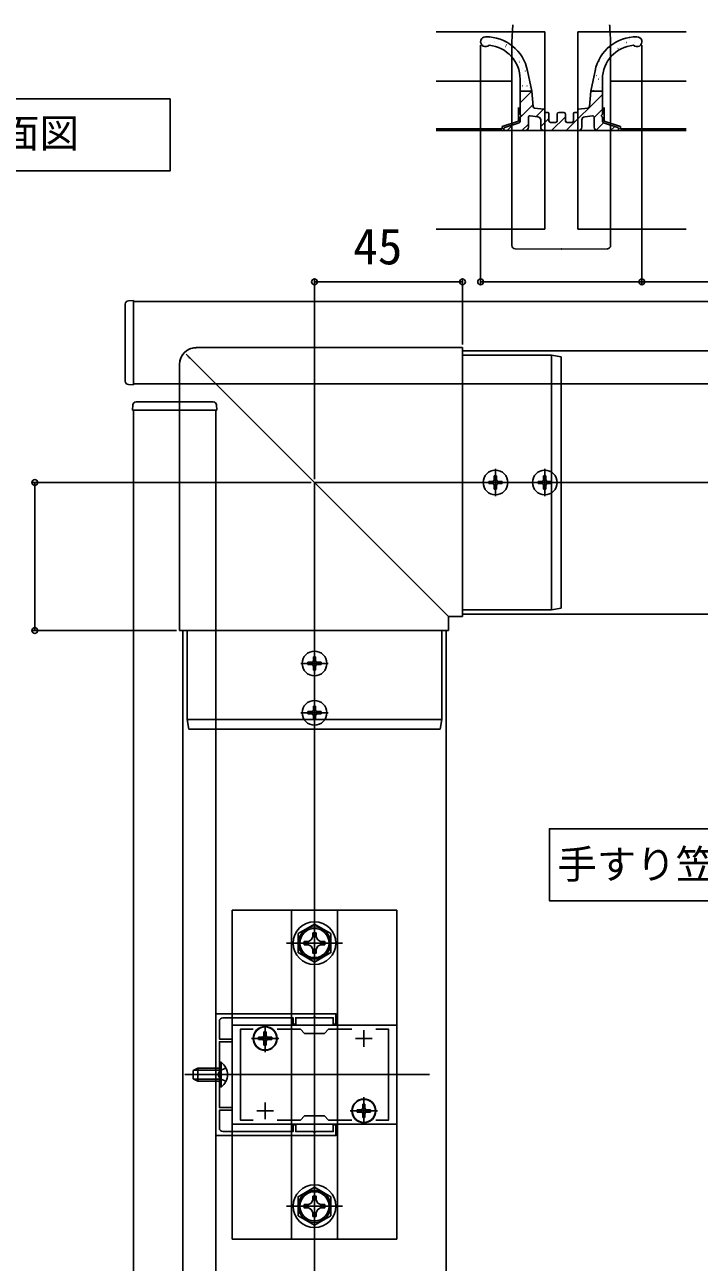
# Model space of a CAD drawing. Units: millimetres, scale not verified. Extents: x -875 to 875, y -1300 to 1292.
# Drawn here: x -36.1 to 168.9, y 295.7 to 671.9 of the extents above; entities that cross this region are included whole.
import ezdxf
from ezdxf.enums import TextEntityAlignment as Align

# ---------------------------------------------------------------- set-up
doc = ezdxf.new("R2010")
doc.units = ezdxf.units.MM
doc.header["$LTSCALE"] = 8
for name, color, linetype in [('0-1_USER1', 3, 'Continuous'), ('0-2_YKK_11', 7, 'Continuous'), ('0-3_YKK_12', 2, 'Continuous'), ('0-4_YKK_13', 4, 'Continuous'), ('0-5_YKK_D', 6, 'Continuous'), ('0-7_YSS_K', 3, 'Continuous')]:
    doc.layers.add(name, color=color, linetype=linetype)
doc.styles.add('ＭＳ ゴシック', font='')
doc.styles.get('ＭＳ ゴシック').set_extended_font_data('MS Gothic')

msp = doc.modelspace()

# ---------------------------------------------------------------- linework, layer by layer
at = {"layer": '0-1_USER1'}
for points in [[(-81.936, 635.368), (-81.936, 649.368), (8.114, 649.368), (8.114, 627.486), (-81.936, 627.486)], [(123.415, 413.502), (123.415, 427.502), (264.036, 427.502), (264.036, 405.62), (123.415, 405.62)]]:
    msp.add_lwpolyline(points, close=True, dxfattribs=at)
at = {"layer": '0-2_YKK_11'}
for p, q in [((37, 361.253), (37, 366.253)), ((67, 361.253), (67, 366.253)), ((34.5, 363.753), (39.5, 363.753)), ((64.5, 363.753), (69.5, 363.753)), ((37, 339.253), (37, 344.253)), ((67, 339.253), (67, 344.253)), ((34.5, 341.753), (39.5, 341.753)), ((64.5, 341.753), (69.5, 341.753))]:
    msp.add_line(p, q, dxfattribs=at)
for points in [[(22, 371.253), (22, 334.253), (58.5, 334.253), (58.5, 337.453), (57.7, 337.453), (57.7, 335.453), (52.458, 335.453), (52.275, 335.333), (51.725, 335.333), (51.542, 335.453), (46.3, 335.453), (46.3, 337.453), (45.5, 337.453), (45.5, 335.453), (24.1, 335.453)], [(24.1, 370.053), (45.5, 370.053), (45.5, 368.053), (46.3, 368.053), (46.3, 370.053), (51.542, 370.053), (51.725, 370.173), (52.275, 370.173), (52.458, 370.053), (57.7, 370.053), (57.7, 368.053), (58.5, 368.053), (58.5, 371.253), (22, 371.253)], [(23.1, 336.453), (23.1, 341.953), (27, 341.953), (27, 342.753), (23.1, 342.753), (23.1, 352.295), (22.98, 352.478), (22.98, 353.028), (23.1, 353.212), (23.1, 362.753), (27, 362.753), (27, 363.553), (23.1, 363.553), (23.1, 369.053)], [(33.367, 338.953), (29.5, 338.953), (29.5, 366.553), (33.367, 366.553)], [(40.633, 366.553), (47.7, 366.553), (49, 365.253), (55, 365.253), (56.3, 366.553), (63.367, 366.553)], [(70.633, 366.553), (74.5, 366.553), (74.5, 338.953), (70.633, 338.953)], [(63.367, 338.953), (56.3, 338.953), (55, 340.253), (49, 340.253), (47.7, 338.953), (40.633, 338.953)]]:
    msp.add_lwpolyline(points, dxfattribs=at)
msp.add_lwpolyline([(27, 337.753), (77, 337.753), (77, 367.753), (27, 367.753)], close=True, dxfattribs=at)
for centre, start, end in [((24.1, 369.053), 90.00001, 179.99999), ((24.1, 336.453), 180.00001, 269.99999)]:
    msp.add_arc(centre, 1, start, end, dxfattribs=at)
at = {"layer": '0-3_YKK_12'}
for p, q in [((112.911, 669.731), (89, 669.731)), ((112.911, 669.731), (122, 669.731)), ((122, 669.731), (122, 609.731)), ((132, 669.731), (132, 609.731)), ((141.089, 669.731), (132, 669.731)), ((165, 669.731), (141.089, 669.731)), ((89, 654.731), (112.116, 654.731)), ((141.884, 654.731), (165, 654.731)), ((89, 609.731), (112, 609.731)), ((112, 609.731), (122, 609.731)), ((142, 609.731), (132, 609.731)), ((142, 609.731), (165, 609.731)), ((97, 572.753), (97, 492.753)), ((12, 117.753), (12, 487.753)), ((12, 487.753), (92, 487.753)), ((92, 117.753), (92, 487.753)), ((87, 352.753), (17, 352.753))]:
    msp.add_line(p, q, dxfattribs=at)
for points in [[(-3, 587.753), (447, 587.753), (447, 574.748), (447, 562.753), (11.011, 562.753), (-3, 562.753)], [(22, 554.753), (11.011, 554.753), (-3, 554.753), (-3, 137.753), (12, 137.753), (22, 137.753)]]:
    msp.add_lwpolyline(points, close=True, dxfattribs=at)
for points in [[(97, 572.753), (437, 572.753), (449.5, 572.753)], [(97, 492.753), (437, 492.753), (449.5, 492.753)]]:
    msp.add_lwpolyline(points, dxfattribs=at)
at = {"layer": '0-4_YKK_13'}
for p, q in [((112.282, 671.566), (112.212, 670.423)), ((141.788, 670.423), (141.718, 671.566)), ((103.743, 666.531), (103.793, 666.531)), ((105.168, 667.906), (105.218, 667.906)), ((106.611, 666.883), (106.621, 666.886)), ((106.783, 666.531), (106.833, 666.531)), ((109.823, 666.531), (109.873, 666.531)), ((110.292, 665.765), (110.375, 665.821)), ((112.07, 668.101), (112, 666.954)), ((112, 651.96), (112, 666.954)), ((142, 666.954), (141.93, 668.101)), ((142, 651.96), (142, 666.954)), ((144.691, 666.162), (144.7, 666.166)), ((146.303, 666.531), (146.353, 666.531)), ((146.867, 666.467), (146.95, 666.522)), ((147.728, 667.906), (147.778, 667.906)), ((147.811, 667.267), (147.821, 667.271)), ((149.343, 666.531), (149.393, 666.531)), ((150.768, 667.906), (150.818, 667.906)), ((103.491, 665.778), (103.501, 665.781)), ((108.208, 664.916), (108.258, 664.916)), ((110.001, 665.242), (110.01, 665.245)), ((111.248, 664.916), (111.298, 664.916)), ((112.863, 663.541), (112.913, 663.541)), ((113.767, 663.734), (113.776, 663.738)), ((140.223, 663.541), (140.273, 663.541)), ((141.648, 664.916), (141.698, 664.916)), ((141.948, 665.191), (141.957, 665.194)), ((143.263, 663.541), (143.313, 663.541)), ((144.178, 664.687), (144.261, 664.742)), ((144.688, 664.916), (144.738, 664.916)), ((114.21, 660.523), (114.293, 660.578)), ((114.288, 661.926), (114.338, 661.926)), ((114.288, 658.936), (114.338, 658.936)), ((114.366, 661.106), (114.375, 661.109)), ((115.342, 658.61), (115.351, 658.614)), ((115.903, 660.551), (115.904, 660.551)), ((138.49, 660.923), (138.574, 660.978)), ((138.608, 658.936), (138.658, 658.936)), ((139.804, 661.591), (139.813, 661.594)), ((140.223, 660.551), (140.273, 660.551)), ((141.648, 661.926), (141.698, 661.926)), ((115.903, 657.561), (115.953, 657.561)), ((115.903, 654.571), (115.953, 654.571)), ((115.988, 655.998), (115.997, 656.001)), ((116.015, 657.8), (116.098, 657.855)), ((118.011, 651.731), (116.74, 657.937)), ((135.989, 651.731), (137.26, 657.937)), ((137.183, 657.561), (137.233, 657.561)), ((137.183, 654.571), (137.233, 654.571)), ((137.606, 656.42), (137.689, 656.475)), ((137.66, 657.991), (137.669, 657.994)), ((138.258, 655.362), (138.268, 655.365)), ((138.608, 655.946), (138.658, 655.946)), ((112, 651.96), (112, 651.873)), ((112, 651.871), (112, 651.873)), ((112, 651.701), (112, 651.871)), ((112, 604.784), (112, 651.701)), ((114.5, 651.731), (118.011, 651.731)), ((114.5, 648.157), (118.016, 651.673)), ((115.13, 653.297), (115.214, 653.352)), ((116.586, 653.369), (116.596, 653.373)), ((117.328, 652.956), (117.378, 652.956)), ((118.461, 647.037), (118.011, 651.731)), ((135.989, 651.731), (135.539, 647.037)), ((135.985, 651.682), (136.034, 651.731)), ((139.5, 651.731), (135.989, 651.731)), ((136.114, 651.761), (136.124, 651.765)), ((136.722, 651.917), (136.805, 651.972)), ((138.608, 652.956), (138.658, 652.956)), ((139.234, 652.866), (139.244, 652.87)), ((142, 651.96), (142, 651.873)), ((142, 651.873), (142, 651.871)), ((142, 651.871), (142, 651.701)), ((142, 651.701), (142, 604.784)), ((114.5, 643.667), (118.409, 647.577)), ((128.524, 639.731), (139.5, 650.707)), ((114, 642.593), (114, 646.731)), ((114.5, 643.711), (114.5, 642.593)), ((117, 640.731), (117, 643.712)), ((117.555, 644.209), (119.86, 643.953)), ((121.734, 646.262), (118.902, 646.588)), ((119.335, 644.012), (121.6, 646.277)), ((120.75, 640.937), (123.25, 643.437)), ((122, 645.531), (122, 645.964)), ((122.95, 645.231), (122.3, 645.231)), ((123.25, 642.731), (123.25, 644.931)), ((124.034, 639.731), (128.25, 643.947)), ((125.75, 644.731), (125.75, 642.731)), ((127.75, 645.231), (126.25, 645.231)), ((128.25, 642.731), (128.25, 644.731)), ((130.75, 644.931), (130.75, 642.731)), ((131.7, 645.231), (131.05, 645.231)), ((132, 645.964), (132, 645.531)), ((135.098, 646.588), (132.266, 646.262)), ((134.14, 643.953), (136.445, 644.209)), ((137, 643.717), (139.5, 646.217)), ((137, 643.712), (137, 640.731)), ((139.5, 642.593), (139.5, 643.711)), ((140, 642.593), (140, 646.731)), ((109, 640.231), (89, 640.231)), ((114, 642.593), (109, 640.956)), ((109, 640.231), (109, 640.956)), ((114.156, 642.118), (109.844, 640.706)), ((110, 639.731), (116, 639.731)), ((110.564, 639.731), (112.364, 641.531)), ((115.054, 639.731), (117, 641.677)), ((120.75, 642.959), (120.75, 640.731)), ((121.75, 639.731), (132.25, 639.731)), ((125.25, 642.231), (123.75, 642.231)), ((130.25, 642.231), (128.75, 642.231)), ((133.25, 640.731), (133.25, 642.959)), ((137.592, 639.818), (139.88, 642.106)), ((138, 639.731), (144, 639.731)), ((144.156, 640.706), (139.844, 642.118)), ((140, 642.593), (145, 640.956)), ((141.995, 639.731), (143.262, 640.999)), ((145, 640.231), (145, 640.956)), ((145, 640.231), (165, 640.231)), ((112.996, 603.784), (126.963, 603.727)), ((126.952, 603.74), (127.048, 603.74)), ((127.037, 603.727), (141.004, 603.784)), ((-5.5, 586.96), (-5.5, 586.66)), ((-3, 588.053), (-4.561, 587.958)), ((-3, 562.453), (-3, 588.053)), ((-5.5, 586.66), (-5.5, 563.846)), ((97, 573.743), (16.006, 573.743)), ((97, 573.743), (97, 573.738)), ((97, 573.249), (97, 573.738)), ((97, 573.249), (97, 570.717)), ((11.011, 568.747), (11.011, 487.753)), ((14.749, 570.005), (90.226, 494.527)), ((97, 494.527), (97, 570.717)), ((127, 570.953), (124, 571.453)), ((124, 570.743), (124, 494.69)), ((127, 495.182), (127, 570.253)), ((-5.5, 563.846), (-5.5, 563.547)), ((-4.561, 562.549), (-3, 562.453)), ((-2.206, 557.253), (-1.907, 557.253)), ((20.907, 557.253), (21.206, 557.253)), ((-3.3, 554.753), (-3.205, 556.314)), ((22.205, 556.314), (22.3, 554.753)), ((106.65, 534.803), (107.35, 534.803)), ((106.65, 534.803), (106.65, 533.603)), ((107, 536.903), (107, 528.603)), ((107.35, 534.803), (107.35, 533.603)), ((121.65, 534.803), (122.35, 534.803)), ((121.65, 534.803), (121.65, 533.603)), ((122, 536.903), (122, 528.603)), ((122.35, 534.803), (122.35, 533.603)), ((111.15, 532.753), (102.85, 532.753)), ((104.95, 533.103), (104.95, 532.403)), ((104.95, 533.103), (106.15, 533.103)), ((104.95, 532.403), (106.15, 532.403)), ((106.65, 531.903), (106.65, 530.703)), ((106.65, 530.703), (107.35, 530.703)), ((107.35, 531.903), (107.35, 530.703)), ((107.85, 533.103), (109.05, 533.103)), ((107.85, 532.403), (109.05, 532.403)), ((109.05, 533.103), (109.05, 532.403)), ((126.15, 532.753), (117.85, 532.753)), ((119.95, 533.103), (119.95, 532.403)), ((119.95, 533.103), (121.15, 533.103)), ((119.95, 532.403), (121.15, 532.403)), ((121.65, 531.903), (121.65, 530.703)), ((121.65, 530.703), (122.35, 530.703)), ((122.35, 531.903), (122.35, 530.703)), ((122.85, 533.103), (124.05, 533.103)), ((122.85, 532.403), (124.05, 532.403)), ((124.05, 533.103), (124.05, 532.403)), ((90.226, 494.527), (92.495, 492.258)), ((97, 494.527), (97, 492.258)), ((92.495, 492.258), (92.74, 492.013)), ((92.74, 492.013), (92.745, 492.009)), ((97, 492.013), (97, 492.258)), ((97, 492.013), (97, 492.009)), ((11.015, 487.753), (11.011, 487.753)), ((11.505, 487.753), (11.015, 487.753)), ((14.036, 487.753), (11.505, 487.753)), ((90.226, 487.753), (14.036, 487.753)), ((92.495, 487.753), (90.226, 487.753)), ((92.74, 487.753), (92.495, 487.753)), ((92.745, 487.753), (92.74, 487.753)), ((52, 473.603), (52, 481.903)), ((47.85, 477.753), (56.15, 477.753)), ((49.95, 478.103), (49.95, 477.403)), ((49.95, 478.103), (51.15, 478.103)), ((51.65, 479.803), (52.35, 479.803)), ((51.65, 479.803), (51.65, 478.603)), ((52.35, 479.803), (52.35, 478.603)), ((52.85, 478.103), (54.05, 478.103)), ((54.05, 478.103), (54.05, 477.403)), ((49.95, 477.403), (51.15, 477.403)), ((51.65, 476.903), (51.65, 475.703)), ((51.65, 475.703), (52.35, 475.703)), ((52.35, 476.903), (52.35, 475.703)), ((52.85, 477.403), (54.05, 477.403)), ((52, 458.603), (52, 466.903)), ((47.85, 462.753), (56.15, 462.753)), ((49.95, 463.103), (49.95, 462.403)), ((49.95, 463.103), (51.15, 463.103)), ((51.65, 464.803), (52.35, 464.803)), ((51.65, 464.803), (51.65, 463.603)), ((52.35, 464.803), (52.35, 463.603)), ((52.85, 463.103), (54.05, 463.103)), ((54.05, 463.103), (54.05, 462.403)), ((13.8, 457.753), (13.3, 460.753)), ((14.01, 460.753), (90.063, 460.753)), ((49.95, 462.403), (51.15, 462.403)), ((51.65, 461.903), (51.65, 460.703)), ((51.65, 460.703), (52.35, 460.703)), ((52.35, 461.903), (52.35, 460.703)), ((52.85, 462.403), (54.05, 462.403)), ((89.572, 457.753), (14.501, 457.753)), ((52, 401.253), (52, 384.253)), ((51.477, 394.607), (51.499, 395.853)), ((60.5, 392.753), (43.5, 392.753)), ((36.65, 365.803), (37.35, 365.803)), ((36.65, 365.803), (36.65, 364.603)), ((37, 367.903), (37, 359.603)), ((37.35, 365.803), (37.35, 364.603)), ((41.15, 363.753), (32.85, 363.753)), ((34.95, 364.103), (34.95, 363.403)), ((34.95, 364.103), (36.15, 364.103)), ((34.95, 363.403), (36.15, 363.403)), ((36.65, 362.903), (36.65, 361.703)), ((36.65, 361.703), (37.35, 361.703)), ((37.35, 362.903), (37.35, 361.703)), ((37.85, 364.103), (39.05, 364.103)), ((37.85, 363.403), (39.05, 363.403)), ((39.05, 364.103), (39.05, 363.403)), ((15.1, 354.053), (16.5, 354.753)), ((15.1, 351.453), (15.1, 354.053)), ((23.1, 354.099), (15.191, 354.099)), ((23.1, 354.753), (16.5, 354.753)), ((23.1, 349.003), (23.1, 356.503)), ((28.1, 352.753), (12.6, 352.753)), ((15.1, 351.453), (16.5, 350.753)), ((23.1, 351.408), (15.191, 351.408)), ((23.609, 349.003), (23.1, 349.003)), ((66.65, 343.803), (67.35, 343.803)), ((66.65, 343.803), (66.65, 342.603)), ((67, 345.903), (67, 337.603)), ((67.35, 343.803), (67.35, 342.603)), ((71.15, 341.753), (62.85, 341.753)), ((64.95, 342.103), (64.95, 341.403)), ((64.95, 342.103), (66.15, 342.103)), ((64.95, 341.403), (66.15, 341.403)), ((66.65, 340.903), (66.65, 339.703)), ((66.65, 339.703), (67.35, 339.703)), ((67.35, 340.903), (67.35, 339.703)), ((67.85, 342.103), (69.05, 342.103)), ((67.85, 341.403), (69.05, 341.403)), ((69.05, 342.103), (69.05, 341.403)), ((52, 321.253), (52, 304.253)), ((60.5, 312.753), (43.5, 312.753)), ((51.477, 314.607), (51.499, 315.853))]:
    msp.add_line(p, q, dxfattribs=at)
for points in [[(112.07, 668.101), (112.098, 668.554), (112.125, 668.996), (112.151, 669.415), (112.174, 669.795), (112.194, 670.125), (112.21, 670.393), (112.212, 670.423)], [(112.282, 671.566), (112.297, 671.816), (112.302, 671.899)], [(141.698, 671.899), (141.703, 671.816), (141.718, 671.566)], [(141.788, 670.423), (141.79, 670.393), (141.806, 670.125), (141.826, 669.795), (141.849, 669.415), (141.875, 668.996), (141.902, 668.554), (141.93, 668.101)], [(114.5, 655.35), (114.5, 651.731), (114.5, 644.751)], [(139.5, 644.751), (139.5, 651.731), (139.5, 655.35)], [(16.006, 573.743), (15.225, 573.683), (14.462, 573.498), (13.738, 573.199), (13.069, 572.789), (12.473, 572.28), (11.964, 571.684), (11.555, 571.015), (11.255, 570.291), (11.071, 569.529), (11.011, 568.747)], [(14.749, 570.005), (14.572, 570.181), (14.399, 570.355), (14.227, 570.526), (14.061, 570.693), (13.902, 570.852), (13.751, 571.003), (13.609, 571.145), (13.478, 571.275), (13.361, 571.393), (13.256, 571.497), (13.166, 571.587), (13.092, 571.661), (13.034, 571.719), (12.993, 571.761), (12.968, 571.785)], [(124, 571.453), (124, 571.453), (97, 571.453)], [(124, 571.453), (124.015, 571.417), (124.023, 571.316), (124.023, 571.162), (124.015, 570.968), (124, 570.753)], [(124, 570.743), (124, 570.744), (124, 570.744), (124, 570.745), (124, 570.746), (124, 570.746), (124, 570.747), (124, 570.747), (124, 570.748), (124, 570.749), (124, 570.749), (124, 570.75), (124, 570.75), (124, 570.751), (124, 570.752), (124, 570.752), (124, 570.753)], [(127, 570.253), (127, 570.469), (127, 570.665), (127, 570.82), (127, 570.919), (127, 570.953)], [(-1.907, 557.253), (11.011, 557.253), (20.907, 557.253)], [(22.3, 554.753), (11.011, 554.753), (-3.3, 554.753)], [(97, 494.053), (124, 494.053), (124, 494.053), (127, 494.553)], [(124, 494.681), (124, 494.682), (124, 494.682), (124, 494.683), (124, 494.684), (124, 494.684), (124, 494.685), (124, 494.685), (124, 494.686), (124, 494.686), (124, 494.687), (124, 494.687), (124, 494.688), (124, 494.688), (124, 494.689), (124, 494.689), (124, 494.69)], [(124, 494.053), (124.018, 494.138), (124.018, 494.365), (124, 494.681)], [(127, 494.553), (127, 494.635), (127, 494.862), (127, 495.182)], [(92.745, 487.753), (92.745, 492.009), (97, 492.009)], [(13.3, 460.753), (13.3, 460.753), (13.3, 487.753)], [(90.7, 487.753), (90.7, 460.753), (90.7, 460.753), (90.2, 457.753)], [(13.3, 460.753), (13.337, 460.738), (13.437, 460.73), (13.592, 460.73), (13.785, 460.738), (14.001, 460.753)], [(14.01, 460.753), (14.01, 460.753), (14.009, 460.753), (14.008, 460.753), (14.008, 460.753), (14.007, 460.753), (14.007, 460.753), (14.006, 460.753), (14.005, 460.753), (14.005, 460.753), (14.004, 460.753), (14.004, 460.753), (14.003, 460.753), (14.002, 460.753), (14.002, 460.753), (14.001, 460.753), (14.001, 460.753)], [(90.072, 460.753), (90.072, 460.753), (90.071, 460.753), (90.07, 460.753), (90.07, 460.753), (90.069, 460.753), (90.069, 460.753), (90.068, 460.753), (90.068, 460.753), (90.067, 460.753), (90.067, 460.753), (90.066, 460.753), (90.066, 460.753), (90.065, 460.753), (90.065, 460.753), (90.064, 460.753), (90.063, 460.753)], [(90.7, 460.753), (90.615, 460.736), (90.388, 460.736), (90.072, 460.753)], [(14.501, 457.753), (14.285, 457.753), (14.089, 457.753), (13.934, 457.753), (13.835, 457.753), (13.8, 457.753)], [(90.2, 457.753), (90.118, 457.753), (89.891, 457.753), (89.572, 457.753)], [(51.499, 395.853), (52.501, 395.853), (52.523, 394.607)], [(50.146, 392.23), (48.9, 392.252), (48.9, 393.255), (50.146, 393.277)], [(50.146, 393.277), (51.015, 393.738), (51.477, 394.607)], [(51.477, 390.9), (51.015, 391.768), (50.146, 392.23)], [(52.523, 394.607), (52.985, 393.738), (53.854, 393.277)], [(53.854, 392.23), (52.985, 391.768), (52.523, 390.9)], [(53.854, 393.277), (55.1, 393.255), (55.1, 392.252), (53.854, 392.23)], [(52.523, 390.9), (52.501, 389.653), (51.499, 389.653), (51.477, 390.9)], [(23.1, 350.753), (16.5, 350.753), (16.5, 354.753)], [(25.109, 354.803), (23.254, 353.898), (22.645, 352.753)], [(23.609, 349.003), (23.609, 356.503), (23.1, 356.503)], [(25.109, 350.703), (23.254, 351.608), (22.645, 352.753)], [(50.146, 312.23), (48.9, 312.252), (48.9, 313.255), (50.146, 313.277)], [(50.146, 313.277), (51.015, 313.738), (51.477, 314.607)], [(51.477, 310.9), (51.015, 311.768), (50.146, 312.23)], [(51.499, 315.853), (52.501, 315.853), (52.523, 314.607)], [(52.523, 314.607), (52.985, 313.738), (53.854, 313.277)], [(53.854, 312.23), (52.985, 311.768), (52.523, 310.9)], [(53.854, 313.277), (55.1, 313.255), (55.1, 312.252), (53.854, 312.23)], [(52.523, 310.9), (52.501, 309.653), (51.499, 309.653), (51.477, 310.9)]]:
    msp.add_lwpolyline(points, dxfattribs=at)
for points in [[(27, 402.753), (77, 402.753), (77, 302.753), (27, 302.753)], [(59, 302.753), (59, 402.753), (45, 402.753), (45, 302.753)], [(57, 395.64), (52, 398.527), (47, 395.64), (47, 389.867), (52, 386.98), (57, 389.867)], [(57, 315.64), (52, 318.527), (47, 315.64), (47, 309.867), (52, 306.98), (57, 309.867)]]:
    msp.add_lwpolyline(points, close=True, dxfattribs=at)
for centre, radius in [((107, 532.753), 3.75), ((122, 532.753), 3.75), ((52, 477.753), 3.75), ((52, 462.753), 3.75), ((52, 392.753), 6.5), ((52, 392.753), 4.907), ((52, 392.753), 4.432), ((37, 363.753), 3.65), ((37, 363.753), 3.5), ((67, 341.753), 3.65), ((67, 341.753), 3.5), ((52, 312.753), 6.5), ((52, 312.753), 4.907), ((52, 312.753), 4.432)]:
    msp.add_circle(centre, radius, dxfattribs=at)
for centre, radius, start, end in [((104, 666.731), 1.5, 90, 315.33998), ((104.11, 655.337), 12.895, 11.63289, 90.48953), ((149.89, 655.337), 12.895, 89.51047, 168.36711), ((150, 666.731), 1.5, 224.66002, 90), ((104.114, 655.335), 10.386, 0.08527, 84.73769), ((149.886, 655.335), 10.386, 95.26231, 179.91473), ((118.959, 647.085), 0.5, 185.48532, 263.42801), ((135.041, 647.085), 0.5, 276.57199, 354.51468), ((114.8, 644.751), 0.3, 180, 240), ((114.8, 643.711), 0.3, 120, 180), ((114.5, 644.231), 0.3, 300, 60), ((117.5, 643.712), 0.5, 83.65981, 180), ((119.75, 642.959), 1, 0, 83.65981), ((121.7, 645.964), 0.3, 0, 83.42801), ((122.3, 645.531), 0.3, 180, 270), ((122.95, 644.931), 0.3, 0, 90), ((126.25, 644.731), 0.5, 90, 180), ((127.75, 644.731), 0.5, 0, 90), ((131.05, 644.931), 0.3, 90, 180), ((131.7, 645.531), 0.3, 270, 360), ((132.3, 645.964), 0.3, 96.57199, 180), ((134.25, 642.959), 1, 96.34019, 180), ((136.5, 643.712), 0.5, 0, 96.34019), ((139.5, 644.231), 0.3, 120, 240), ((139.2, 644.751), 0.3, 300, 0), ((139.2, 643.711), 0.3, 0, 60), ((110, 640.231), 0.5, 108.13494, 270), ((114, 642.593), 0.5, 288.13494, 0), ((116, 640.731), 1, 270, 0), ((121.75, 640.731), 1, 180, 270), ((123.75, 642.731), 0.5, 180, 270), ((125.25, 642.731), 0.5, 270, 0), ((128.75, 642.731), 0.5, 180, 270), ((130.25, 642.731), 0.5, 270, 0), ((132.25, 640.731), 1, 270, 0), ((138, 640.731), 1, 180, 270), ((140, 642.593), 0.5, 180, 251.86506), ((144, 640.231), 0.5, 270, 71.86506), ((113, 604.784), 1, 180, 269.76681), ((141, 604.784), 1, 270.23319, 0), ((-4.5, 586.96), 1, 93.5, 180), ((-4.5, 563.547), 1, 180, 266.5), ((-2.206, 556.253), 1, 90, 176.5), ((21.206, 556.253), 1, 3.5, 90), ((106.15, 533.603), 0.5, 270, 0), ((106.15, 531.903), 0.5, 0, 90), ((107.85, 533.603), 0.5, 180, 270), ((107.85, 531.903), 0.5, 90, 180), ((121.15, 533.603), 0.5, 270, 0), ((121.15, 531.903), 0.5, 0, 90), ((122.85, 533.603), 0.5, 180, 270), ((122.85, 531.903), 0.5, 90, 180), ((51.15, 478.603), 0.5, 270, 0), ((52.85, 478.603), 0.5, 180, 270), ((51.15, 476.903), 0.5, 0, 90), ((52.85, 476.903), 0.5, 90, 180), ((51.15, 463.603), 0.5, 270, 0), ((52.85, 463.603), 0.5, 180, 270), ((51.15, 461.903), 0.5, 0, 90), ((52.85, 461.903), 0.5, 90, 180), ((36.15, 364.603), 0.5, 270, 0), ((36.15, 362.903), 0.5, 0, 90), ((37.85, 364.603), 0.5, 180, 270), ((37.85, 362.903), 0.5, 90, 180), ((21.073, 352.753), 4.527, 304.06671, 55.93329), ((66.15, 342.603), 0.5, 270, 0), ((67.85, 342.603), 0.5, 180, 270), ((66.15, 340.903), 0.5, 0, 90), ((67.85, 340.903), 0.5, 90, 180)]:
    msp.add_arc(centre, radius, start, end, dxfattribs=at)
msp.add_ellipse((16.015, 568.738), major_axis=(3.536, -3.536), ratio=0.999993, start_param=2.358058, end_param=3.9251274, dxfattribs=at)
at = {"layer": '0-5_YKK_D'}
for p, q in [((102.5, 665.731), (102.5, 592.743)), ((151.5, 665.731), (151.5, 592.743)), ((52, 533.753), (52, 594.753)), ((97, 574.743), (97, 594.753)), ((52, 593.753), (97, 593.753)), ((51, 532.753), (-34, 532.753)), ((-33, 532.753), (-33, 487.753)), ((10.015, 487.753), (-34, 487.753))]:
    msp.add_line(p, q, dxfattribs=at)
msp.add_lwpolyline([(102.5, 593.743), (151.5, 593.743), (205.816, 593.743)], dxfattribs=at)
for centre in [(52, 593.753), (97, 593.753), (102.5, 593.743), (151.5, 593.743), (-33, 532.753), (-33, 487.753)]:
    msp.add_circle(centre, 0.875, dxfattribs=at)
at = {"layer": '0-7_YSS_K'}
for p, q in [((165, 639.731), (89, 639.731)), ((122, 639.731), (132, 639.731)), ((52, -30.247), (52, 532.753)), ((52, 532.753), (505, 532.753))]:
    msp.add_line(p, q, dxfattribs=at)

# ---------------------------------------------------------------- texts
at = {"layer": '0-1_USER1', "style": 'ＭＳ ゴシック'}
for s, p in [('笠木平面図', (-79.585, 631.954)), ('手すり笠木平面図', (125.778, 409.658))]:
    msp.add_text(s, height=8.798, dxfattribs=at).set_placement(p, align=Align.BOTTOM_LEFT)
at = {"layer": '0-5_YKK_D', "style": 'ＭＳ ゴシック'}
msp.add_text('45', height=11, dxfattribs=at).set_placement((63.761, 595.753), align=Align.BOTTOM_LEFT)

doc.saveas('drawing.dxf')
